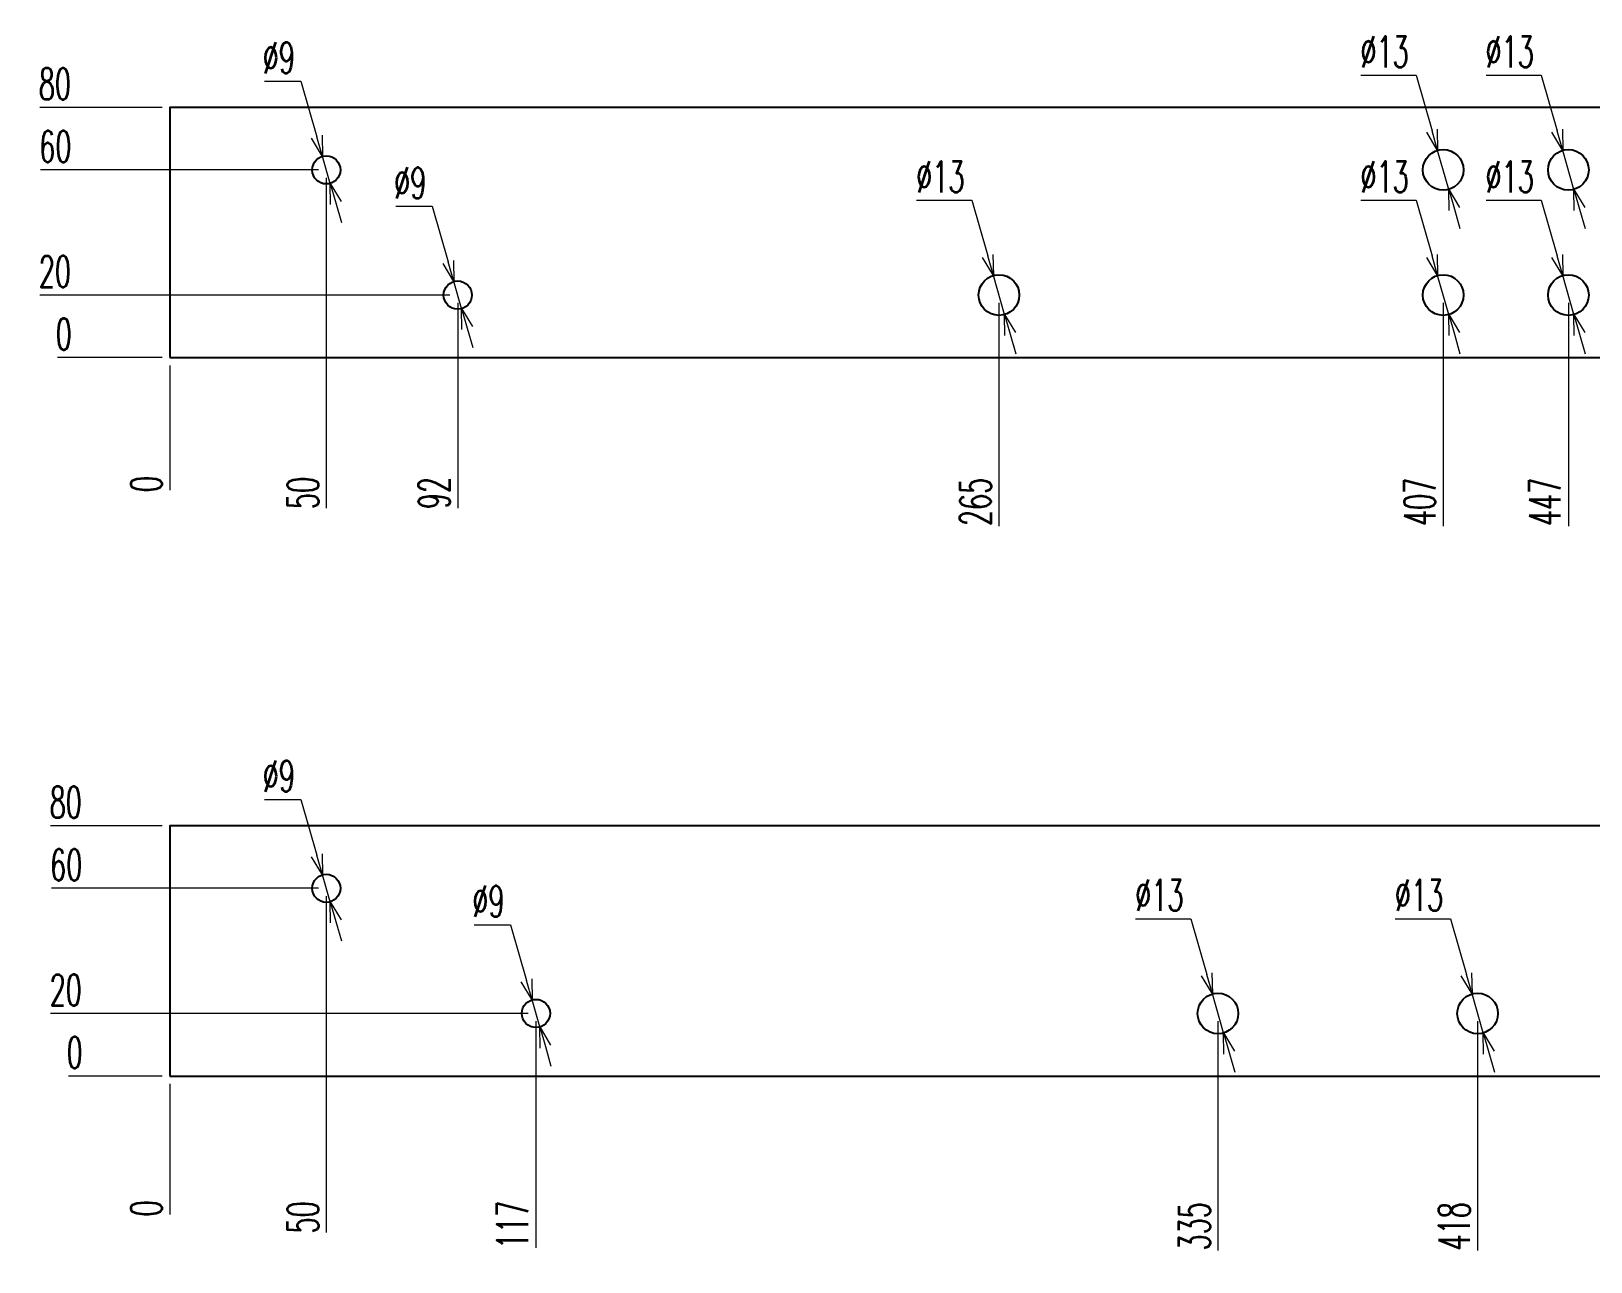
# Model space of a CAD drawing. Header units: millimetres. Extents: x 173893 to 258446, y -176540 to -123824.
# Drawn here: x 210907.5 to 211406.1, y -127487.5 to -127094.1 of the extents above; entities that cross this region are included whole.
import ezdxf

# ---------------------------------------------------------------- set-up
doc = ezdxf.new("R2010")
doc.units = ezdxf.units.MM
doc.header["$LTSCALE"] = 3
doc.layers.add('@.DM. NÉT CHÍNH', color=7, linetype='Continuous')
doc.layers.add('@.VISIBLE', color=7, linetype='Continuous')
doc.styles.add('Ann_w01', font='romans.shx', dxfattribs={"width": 0.6, "bigfont": 'chineset.shx'})
doc.dimstyles.new('Dim 01_SC05', dxfattribs={"dimscale": 5, "dimtxt": 2, "dimasz": 1.3, "dimexe": 0.5, "dimexo": 0.5, "dimgap": 0.5, "dimtad": 1, "dimtoh": 1, "dimdec": 1, "dimzin": 12, "dimdsep": 46, "dimtxsty": 'Ann_w01', "dimblk": 'OPEN30', "dimcen": 1.5, "dimclrd": 6, "dimclre": 6, "dimclrt": 3, "dimadec": 1, "dimazin": 3, "dimtm": 1e-09, "dimtfac": 1, "dimtdec": 1, "dimtmove": 0, "dimatfit": 3, "dimldrblk": 'OPEN30', "dimfxl": 1, "dimtolj": 1, "dimlwd": 20, "dimlwe": 20, "dimarcsym": 0})

# ---------------------------------------------------------------- blocks, each defined once
blk = doc.blocks.new('*D3750')
at = {"layer": '@.DM. NÉT CHÍNH', "color": 6, "linetype": 'Continuous', "lineweight": 20, "transparency": 16777216}
blk.add_line((210951.88, -127200.98), (210951.88, -127240.9), dxfattribs=at)
at = {"layer": 'Defpoints', "color": 0, "linetype": 'Continuous', "transparency": 16777216}
for p in [(210951.88, -127198.48), (210951.88, -127198.48), (210951.88, -127234.4)]:
    blk.add_point(p, dxfattribs=at)
at = {"layer": '@.DM. NÉT CHÍNH', "color": 3, "linetype": 'Continuous', "transparency": 16777216, "insert": (210944.38, -127238.9), "char_height": 10, "attachment_point": 5, "rotation": 90, "style": 'Ann_w01'}
blk.add_mtext('\\A1;0', dxfattribs=at)
blk = doc.blocks.new('_Open30')
at = {"color": 0, "linetype": 'ByBlock', "lineweight": -2}
for p, q in [((-1, 0.268), (0, 0)), ((0, 0), (-1, -0.268)), ((0, 0), (-1, 0))]:
    blk.add_line(p, q, dxfattribs=at)
blk = doc.blocks.new('*D3751')
at = {"layer": '@.DM. NÉT CHÍNH', "color": 6, "linetype": 'Continuous', "lineweight": 20, "transparency": 16777216}
blk.add_line((211001.88, -127140.98), (211001.88, -127246.61), dxfattribs=at)
at = {"layer": 'Defpoints', "color": 0, "linetype": 'Continuous', "transparency": 16777216}
for p in [(211001.88, -127138.48), (210951.88, -127198.48), (211001.88, -127234.4)]:
    blk.add_point(p, dxfattribs=at)
at = {"layer": '@.DM. NÉT CHÍNH', "color": 3, "linetype": 'Continuous', "transparency": 16777216, "insert": (210994.38, -127241.76), "char_height": 10, "attachment_point": 5, "rotation": 90, "style": 'Ann_w01'}
blk.add_mtext('\\A1;50', dxfattribs=at)
blk = doc.blocks.new('*D3752')
at = {"layer": '@.DM. NÉT CHÍNH', "color": 6, "linetype": 'Continuous', "lineweight": 20, "transparency": 16777216}
blk.add_line((211043.88, -127180.98), (211043.88, -127246.61), dxfattribs=at)
at = {"layer": 'Defpoints', "color": 0, "linetype": 'Continuous', "transparency": 16777216}
for p in [(211043.88, -127178.48), (210951.88, -127198.48), (211043.88, -127234.4)]:
    blk.add_point(p, dxfattribs=at)
at = {"layer": '@.DM. NÉT CHÍNH', "color": 3, "linetype": 'Continuous', "transparency": 16777216, "insert": (211036.38, -127241.76), "char_height": 10, "attachment_point": 5, "rotation": 90, "style": 'Ann_w01'}
blk.add_mtext('\\A1;92', dxfattribs=at)
blk = doc.blocks.new('*D3753')
at = {"layer": '@.DM. NÉT CHÍNH', "color": 6, "linetype": 'Continuous', "lineweight": 20, "transparency": 16777216}
blk.add_line((211216.88, -127180.98), (211216.88, -127252.33), dxfattribs=at)
at = {"layer": 'Defpoints', "color": 0, "linetype": 'Continuous', "transparency": 16777216}
for p in [(211216.88, -127178.48), (210951.88, -127198.48), (211216.88, -127234.4)]:
    blk.add_point(p, dxfattribs=at)
at = {"layer": '@.DM. NÉT CHÍNH', "color": 3, "linetype": 'Continuous', "transparency": 16777216, "insert": (211209.38, -127244.61), "char_height": 10, "attachment_point": 5, "rotation": 90, "style": 'Ann_w01'}
blk.add_mtext('\\A1;265', dxfattribs=at)
blk = doc.blocks.new('*D3754')
at = {"layer": '@.DM. NÉT CHÍNH', "color": 6, "linetype": 'Continuous', "lineweight": 20, "transparency": 16777216}
blk.add_line((211358.88, -127180.98), (211358.88, -127252.33), dxfattribs=at)
at = {"layer": 'Defpoints', "color": 0, "linetype": 'Continuous', "transparency": 16777216}
for p in [(211358.88, -127178.48), (210951.88, -127198.48), (211358.88, -127234.4)]:
    blk.add_point(p, dxfattribs=at)
at = {"layer": '@.DM. NÉT CHÍNH', "color": 3, "linetype": 'Continuous', "transparency": 16777216, "insert": (211351.38, -127244.61), "char_height": 10, "attachment_point": 5, "rotation": 90, "style": 'Ann_w01'}
blk.add_mtext('\\A1;407', dxfattribs=at)
blk = doc.blocks.new('*D3755')
at = {"layer": '@.DM. NÉT CHÍNH', "color": 6, "linetype": 'Continuous', "lineweight": 20, "transparency": 16777216}
blk.add_line((211398.88, -127180.98), (211398.88, -127252.33), dxfattribs=at)
at = {"layer": 'Defpoints', "color": 0, "linetype": 'Continuous', "transparency": 16777216}
for p in [(211398.88, -127178.48), (210951.88, -127198.48), (211398.88, -127234.4)]:
    blk.add_point(p, dxfattribs=at)
at = {"layer": '@.DM. NÉT CHÍNH', "color": 3, "linetype": 'Continuous', "transparency": 16777216, "insert": (211391.38, -127244.61), "char_height": 10, "attachment_point": 5, "rotation": 90, "style": 'Ann_w01'}
blk.add_mtext('\\A1;447', dxfattribs=at)
blk = doc.blocks.new('*D3756')
at = {"layer": '@.DM. NÉT CHÍNH', "color": 6, "linetype": 'Continuous', "lineweight": 20, "transparency": 16777216}
blk.add_line((211439.88, -127180.98), (211439.88, -127252.33), dxfattribs=at)
at = {"layer": 'Defpoints', "color": 0, "linetype": 'Continuous', "transparency": 16777216}
for p in [(211439.88, -127178.48), (210951.88, -127198.48), (211439.88, -127234.4)]:
    blk.add_point(p, dxfattribs=at)
at = {"layer": '@.DM. NÉT CHÍNH', "color": 3, "linetype": 'Continuous', "transparency": 16777216, "insert": (211432.38, -127244.61), "char_height": 10, "attachment_point": 5, "rotation": 90, "style": 'Ann_w01'}
blk.add_mtext('\\A1;488', dxfattribs=at)
blk = doc.blocks.new('*D3757')
at = {"layer": '@.DM. NÉT CHÍNH', "color": 6, "linetype": 'Continuous', "lineweight": 20, "transparency": 16777216}
blk.add_line((211592.88, -127180.98), (211592.88, -127250.33), dxfattribs=at)
at = {"layer": 'Defpoints', "color": 0, "linetype": 'Continuous', "transparency": 16777216}
for p in [(211592.88, -127178.48), (210951.88, -127198.48), (211592.88, -127234.4)]:
    blk.add_point(p, dxfattribs=at)
at = {"layer": '@.DM. NÉT CHÍNH', "color": 3, "linetype": 'Continuous', "transparency": 16777216, "insert": (211585.38, -127243.61), "char_height": 10, "attachment_point": 5, "rotation": 90, "style": 'Ann_w01'}
blk.add_mtext('\\A1;641', dxfattribs=at)
blk = doc.blocks.new('*D3758')
at = {"layer": '@.DM. NÉT CHÍNH', "color": 6, "linetype": 'Continuous', "lineweight": 20, "transparency": 16777216}
blk.add_line((211641.88, -127140.98), (211641.88, -127252.04), dxfattribs=at)
at = {"layer": 'Defpoints', "color": 0, "linetype": 'Continuous', "transparency": 16777216}
for p in [(211641.88, -127138.48), (210951.88, -127198.48), (211641.88, -127234.4)]:
    blk.add_point(p, dxfattribs=at)
at = {"layer": '@.DM. NÉT CHÍNH', "color": 3, "linetype": 'Continuous', "transparency": 16777216, "insert": (211634.38, -127244.47), "char_height": 10, "attachment_point": 5, "rotation": 90, "style": 'Ann_w01'}
blk.add_mtext('\\A1;690', dxfattribs=at)
blk = doc.blocks.new('*D3759')
at = {"layer": '@.DM. NÉT CHÍNH', "color": 6, "linetype": 'Continuous', "lineweight": 20, "transparency": 16777216}
blk.add_line((211691.88, -127200.98), (211691.88, -127252.33), dxfattribs=at)
at = {"layer": 'Defpoints', "color": 0, "linetype": 'Continuous', "transparency": 16777216}
for p in [(210951.88, -127198.48), (211691.88, -127198.48), (211691.88, -127234.4)]:
    blk.add_point(p, dxfattribs=at)
at = {"layer": '@.DM. NÉT CHÍNH', "color": 3, "linetype": 'Continuous', "transparency": 16777216, "insert": (211684.38, -127244.61), "char_height": 10, "attachment_point": 5, "rotation": 90, "style": 'Ann_w01'}
blk.add_mtext('\\A1;740', dxfattribs=at)
blk = doc.blocks.new('*D3760')
at = {"layer": '@.DM. NÉT CHÍNH', "color": 6, "linetype": 'Continuous', "lineweight": 20, "transparency": 16777216}
blk.add_line((210949.38, -127198.48), (210915.97, -127198.48), dxfattribs=at)
at = {"layer": 'Defpoints', "color": 0, "linetype": 'Continuous', "transparency": 16777216}
for p in [(210922.47, -127198.48), (210951.88, -127198.48), (210951.88, -127198.48)]:
    blk.add_point(p, dxfattribs=at)
at = {"layer": '@.DM. NÉT CHÍNH', "color": 3, "linetype": 'Continuous', "transparency": 16777216, "insert": (210917.97, -127190.98), "char_height": 10, "attachment_point": 5, "style": 'Ann_w01'}
blk.add_mtext('\\A1;0', dxfattribs=at)
blk = doc.blocks.new('*D3761')
at = {"layer": '@.DM. NÉT CHÍNH', "color": 6, "linetype": 'Continuous', "lineweight": 20, "transparency": 16777216}
blk.add_line((211041.38, -127178.48), (210910.26, -127178.48), dxfattribs=at)
at = {"layer": 'Defpoints', "color": 0, "linetype": 'Continuous', "transparency": 16777216}
for p in [(210922.47, -127178.48), (211043.88, -127178.48), (210951.88, -127198.48)]:
    blk.add_point(p, dxfattribs=at)
at = {"layer": '@.DM. NÉT CHÍNH', "color": 3, "linetype": 'Continuous', "transparency": 16777216, "insert": (210915.12, -127170.98), "char_height": 10, "attachment_point": 5, "style": 'Ann_w01'}
blk.add_mtext('\\A1;20', dxfattribs=at)
blk = doc.blocks.new('*D3762')
at = {"layer": '@.DM. NÉT CHÍNH', "color": 6, "linetype": 'Continuous', "lineweight": 20, "transparency": 16777216}
blk.add_line((210999.38, -127138.48), (210910.54, -127138.48), dxfattribs=at)
at = {"layer": 'Defpoints', "color": 0, "linetype": 'Continuous', "transparency": 16777216}
for p in [(210922.47, -127138.48), (211001.88, -127138.48), (210951.88, -127198.48)]:
    blk.add_point(p, dxfattribs=at)
at = {"layer": '@.DM. NÉT CHÍNH', "color": 3, "linetype": 'Continuous', "transparency": 16777216, "insert": (210915.26, -127130.98), "char_height": 10, "attachment_point": 5, "style": 'Ann_w01'}
blk.add_mtext('\\A1;60', dxfattribs=at)
blk = doc.blocks.new('*D3763')
at = {"layer": '@.DM. NÉT CHÍNH', "color": 6, "linetype": 'Continuous', "lineweight": 20, "transparency": 16777216}
blk.add_line((210949.38, -127118.48), (210910.26, -127118.48), dxfattribs=at)
at = {"layer": 'Defpoints', "color": 0, "linetype": 'Continuous', "transparency": 16777216}
for p in [(210922.47, -127118.48), (210951.88, -127118.48), (210951.88, -127198.48)]:
    blk.add_point(p, dxfattribs=at)
at = {"layer": '@.DM. NÉT CHÍNH', "color": 3, "linetype": 'Continuous', "transparency": 16777216, "insert": (210915.12, -127110.98), "char_height": 10, "attachment_point": 5, "style": 'Ann_w01'}
blk.add_mtext('\\A1;80', dxfattribs=at)
blk = doc.blocks.new('*D3764')
at = {"layer": '@.DM. NÉT CHÍNH', "color": 6, "linetype": 'Continuous', "lineweight": 20, "transparency": 16777216}
blk.add_line((210951.88, -127430.63), (210951.88, -127472.45), dxfattribs=at)
at = {"layer": 'Defpoints', "color": 0, "linetype": 'Continuous', "transparency": 16777216}
for p in [(210951.88, -127428.13), (210951.88, -127428.13), (210951.88, -127465.95)]:
    blk.add_point(p, dxfattribs=at)
at = {"layer": '@.DM. NÉT CHÍNH', "color": 3, "linetype": 'Continuous', "transparency": 16777216, "insert": (210944.38, -127470.45), "char_height": 10, "attachment_point": 5, "rotation": 90, "style": 'Ann_w01'}
blk.add_mtext('\\A1;0', dxfattribs=at)
blk = doc.blocks.new('*D3765')
at = {"layer": '@.DM. NÉT CHÍNH', "color": 6, "linetype": 'Continuous', "lineweight": 20, "transparency": 16777216}
blk.add_line((211001.88, -127370.63), (211001.88, -127478.17), dxfattribs=at)
at = {"layer": 'Defpoints', "color": 0, "linetype": 'Continuous', "transparency": 16777216}
for p in [(211001.88, -127368.13), (210951.88, -127428.13), (211001.88, -127465.95)]:
    blk.add_point(p, dxfattribs=at)
at = {"layer": '@.DM. NÉT CHÍNH', "color": 3, "linetype": 'Continuous', "transparency": 16777216, "insert": (210994.38, -127473.31), "char_height": 10, "attachment_point": 5, "rotation": 90, "style": 'Ann_w01'}
blk.add_mtext('\\A1;50', dxfattribs=at)
blk = doc.blocks.new('*D3766')
at = {"layer": '@.DM. NÉT CHÍNH', "color": 6, "linetype": 'Continuous', "lineweight": 20, "transparency": 16777216}
blk.add_line((211068.88, -127410.63), (211068.88, -127483.02), dxfattribs=at)
at = {"layer": 'Defpoints', "color": 0, "linetype": 'Continuous', "transparency": 16777216}
for p in [(211068.88, -127408.13), (210951.88, -127428.13), (211068.88, -127465.95)]:
    blk.add_point(p, dxfattribs=at)
at = {"layer": '@.DM. NÉT CHÍNH', "color": 3, "linetype": 'Continuous', "transparency": 16777216, "insert": (211061.38, -127475.74), "char_height": 10, "attachment_point": 5, "rotation": 90, "style": 'Ann_w01'}
blk.add_mtext('\\A1;117', dxfattribs=at)
blk = doc.blocks.new('*D3767')
at = {"layer": '@.DM. NÉT CHÍNH', "color": 6, "linetype": 'Continuous', "lineweight": 20, "transparency": 16777216}
blk.add_line((211286.88, -127410.63), (211286.88, -127483.88), dxfattribs=at)
at = {"layer": 'Defpoints', "color": 0, "linetype": 'Continuous', "transparency": 16777216}
for p in [(211286.88, -127408.13), (210951.88, -127428.13), (211286.88, -127465.95)]:
    blk.add_point(p, dxfattribs=at)
at = {"layer": '@.DM. NÉT CHÍNH', "color": 3, "linetype": 'Continuous', "transparency": 16777216, "insert": (211279.38, -127476.17), "char_height": 10, "attachment_point": 5, "rotation": 90, "style": 'Ann_w01'}
blk.add_mtext('\\A1;335', dxfattribs=at)
blk = doc.blocks.new('*D3768')
at = {"layer": '@.DM. NÉT CHÍNH', "color": 6, "linetype": 'Continuous', "lineweight": 20, "transparency": 16777216}
blk.add_line((211369.88, -127410.63), (211369.88, -127483.88), dxfattribs=at)
at = {"layer": 'Defpoints', "color": 0, "linetype": 'Continuous', "transparency": 16777216}
for p in [(211369.88, -127408.13), (210951.88, -127428.13), (211369.88, -127465.95)]:
    blk.add_point(p, dxfattribs=at)
at = {"layer": '@.DM. NÉT CHÍNH', "color": 3, "linetype": 'Continuous', "transparency": 16777216, "insert": (211362.38, -127476.17), "char_height": 10, "attachment_point": 5, "rotation": 90, "style": 'Ann_w01'}
blk.add_mtext('\\A1;418', dxfattribs=at)
blk = doc.blocks.new('*D3769')
at = {"layer": '@.DM. NÉT CHÍNH', "color": 6, "linetype": 'Continuous', "lineweight": 20, "transparency": 16777216}
blk.add_line((211473.88, -127410.63), (211473.88, -127483.88), dxfattribs=at)
at = {"layer": 'Defpoints', "color": 0, "linetype": 'Continuous', "transparency": 16777216}
for p in [(211473.88, -127408.13), (210951.88, -127428.13), (211473.88, -127465.95)]:
    blk.add_point(p, dxfattribs=at)
at = {"layer": '@.DM. NÉT CHÍNH', "color": 3, "linetype": 'Continuous', "transparency": 16777216, "insert": (211466.38, -127476.17), "char_height": 10, "attachment_point": 5, "rotation": 90, "style": 'Ann_w01'}
blk.add_mtext('\\A1;522', dxfattribs=at)
blk = doc.blocks.new('*D3770')
at = {"layer": '@.DM. NÉT CHÍNH', "color": 6, "linetype": 'Continuous', "lineweight": 20, "transparency": 16777216}
blk.add_line((211513.88, -127410.63), (211513.88, -127483.88), dxfattribs=at)
at = {"layer": 'Defpoints', "color": 0, "linetype": 'Continuous', "transparency": 16777216}
for p in [(211513.88, -127408.13), (210951.88, -127428.13), (211513.88, -127465.95)]:
    blk.add_point(p, dxfattribs=at)
at = {"layer": '@.DM. NÉT CHÍNH', "color": 3, "linetype": 'Continuous', "transparency": 16777216, "insert": (211506.38, -127476.17), "char_height": 10, "attachment_point": 5, "rotation": 90, "style": 'Ann_w01'}
blk.add_mtext('\\A1;562', dxfattribs=at)
blk = doc.blocks.new('*D3771')
at = {"layer": '@.DM. NÉT CHÍNH', "color": 6, "linetype": 'Continuous', "lineweight": 20, "transparency": 16777216}
blk.add_line((211617.88, -127410.63), (211617.88, -127483.6), dxfattribs=at)
at = {"layer": 'Defpoints', "color": 0, "linetype": 'Continuous', "transparency": 16777216}
for p in [(211617.88, -127408.13), (210951.88, -127428.13), (211617.88, -127465.95)]:
    blk.add_point(p, dxfattribs=at)
at = {"layer": '@.DM. NÉT CHÍNH', "color": 3, "linetype": 'Continuous', "transparency": 16777216, "insert": (211610.38, -127476.02), "char_height": 10, "attachment_point": 5, "rotation": 90, "style": 'Ann_w01'}
blk.add_mtext('\\A1;666', dxfattribs=at)
blk = doc.blocks.new('*D3772')
at = {"layer": '@.DM. NÉT CHÍNH', "color": 6, "linetype": 'Continuous', "lineweight": 20, "transparency": 16777216}
blk.add_line((211641.88, -127370.63), (211641.88, -127483.6), dxfattribs=at)
at = {"layer": 'Defpoints', "color": 0, "linetype": 'Continuous', "transparency": 16777216}
for p in [(211641.88, -127368.13), (210951.88, -127428.13), (211641.88, -127465.95)]:
    blk.add_point(p, dxfattribs=at)
at = {"layer": '@.DM. NÉT CHÍNH', "color": 3, "linetype": 'Continuous', "transparency": 16777216, "insert": (211634.38, -127476.02), "char_height": 10, "attachment_point": 5, "rotation": 90, "style": 'Ann_w01'}
blk.add_mtext('\\A1;690', dxfattribs=at)
blk = doc.blocks.new('*D3773')
at = {"layer": '@.DM. NÉT CHÍNH', "color": 6, "linetype": 'Continuous', "lineweight": 20, "transparency": 16777216}
blk.add_line((211691.88, -127430.63), (211691.88, -127483.88), dxfattribs=at)
at = {"layer": 'Defpoints', "color": 0, "linetype": 'Continuous', "transparency": 16777216}
for p in [(210951.88, -127428.13), (211691.88, -127428.13), (211691.88, -127465.95)]:
    blk.add_point(p, dxfattribs=at)
at = {"layer": '@.DM. NÉT CHÍNH', "color": 3, "linetype": 'Continuous', "transparency": 16777216, "insert": (211684.38, -127476.17), "char_height": 10, "attachment_point": 5, "rotation": 90, "style": 'Ann_w01'}
blk.add_mtext('\\A1;740', dxfattribs=at)
blk = doc.blocks.new('*D3774')
at = {"layer": '@.DM. NÉT CHÍNH', "color": 6, "linetype": 'Continuous', "lineweight": 20, "transparency": 16777216}
blk.add_line((210949.38, -127428.13), (210919.44, -127428.13), dxfattribs=at)
at = {"layer": 'Defpoints', "color": 0, "linetype": 'Continuous', "transparency": 16777216}
for p in [(210925.94, -127428.13), (210951.88, -127428.13), (210951.88, -127428.13)]:
    blk.add_point(p, dxfattribs=at)
at = {"layer": '@.DM. NÉT CHÍNH', "color": 3, "linetype": 'Continuous', "transparency": 16777216, "insert": (210921.44, -127420.63), "char_height": 10, "attachment_point": 5, "style": 'Ann_w01'}
blk.add_mtext('\\A1;0', dxfattribs=at)
blk = doc.blocks.new('*D3775')
at = {"layer": '@.DM. NÉT CHÍNH', "color": 6, "linetype": 'Continuous', "lineweight": 20, "transparency": 16777216}
blk.add_line((211066.38, -127408.13), (210913.73, -127408.13), dxfattribs=at)
at = {"layer": 'Defpoints', "color": 0, "linetype": 'Continuous', "transparency": 16777216}
for p in [(210925.94, -127408.13), (211068.88, -127408.13), (210951.88, -127428.13)]:
    blk.add_point(p, dxfattribs=at)
at = {"layer": '@.DM. NÉT CHÍNH', "color": 3, "linetype": 'Continuous', "transparency": 16777216, "insert": (210918.59, -127400.63), "char_height": 10, "attachment_point": 5, "style": 'Ann_w01'}
blk.add_mtext('\\A1;20', dxfattribs=at)
blk = doc.blocks.new('*D3776')
at = {"layer": '@.DM. NÉT CHÍNH', "color": 6, "linetype": 'Continuous', "lineweight": 20, "transparency": 16777216}
blk.add_line((210999.38, -127368.13), (210914.01, -127368.13), dxfattribs=at)
at = {"layer": 'Defpoints', "color": 0, "linetype": 'Continuous', "transparency": 16777216}
for p in [(210925.94, -127368.13), (211001.88, -127368.13), (210951.88, -127428.13)]:
    blk.add_point(p, dxfattribs=at)
at = {"layer": '@.DM. NÉT CHÍNH', "color": 3, "linetype": 'Continuous', "transparency": 16777216, "insert": (210918.73, -127360.63), "char_height": 10, "attachment_point": 5, "style": 'Ann_w01'}
blk.add_mtext('\\A1;60', dxfattribs=at)
blk = doc.blocks.new('*D3777')
at = {"layer": '@.DM. NÉT CHÍNH', "color": 6, "linetype": 'Continuous', "lineweight": 20, "transparency": 16777216}
blk.add_line((210949.38, -127348.13), (210913.73, -127348.13), dxfattribs=at)
at = {"layer": 'Defpoints', "color": 0, "linetype": 'Continuous', "transparency": 16777216}
for p in [(210925.94, -127348.13), (210951.88, -127348.13), (210951.88, -127428.13)]:
    blk.add_point(p, dxfattribs=at)
at = {"layer": '@.DM. NÉT CHÍNH', "color": 3, "linetype": 'Continuous', "transparency": 16777216, "insert": (210918.59, -127340.63), "char_height": 10, "attachment_point": 5, "style": 'Ann_w01'}
blk.add_mtext('\\A1;80', dxfattribs=at)
blk = doc.blocks.new('*D3807')
at = {"layer": '@.DM. NÉT CHÍNH', "color": 6, "linetype": 'Continuous', "lineweight": 20, "transparency": 16777216}
for p, q in [((210982.11, -127339.76), (210993.76, -127339.76)), ((210993.76, -127339.76), (210998.85, -127357.55)), ((211003.12, -127372.45), (211000.64, -127363.8)), ((211004.9, -127378.7), (211006.69, -127384.95))]:
    blk.add_line(p, q, dxfattribs=at)
at = {"layer": 'Defpoints', "color": 0, "linetype": 'Continuous', "transparency": 16777216}
for p in [(211000.64, -127363.8), (211003.12, -127372.45)]:
    blk.add_point(p, dxfattribs=at)
at = {"layer": '@.DM. NÉT CHÍNH', "color": 6, "linetype": 'Continuous', "lineweight": 20, "transparency": 16777216, "xscale": 6.5, "yscale": 6.5, "zscale": 6.5}
for p, rotation in [((211000.64, -127363.8), 285.976141133224), ((211003.12, -127372.45), 105.9761411332239)]:
    blk.add_blockref('_Open30', p, dxfattribs=dict(at, rotation=rotation))
at = {"layer": '@.DM. NÉT CHÍNH', "color": 3, "linetype": 'Continuous', "transparency": 16777216, "insert": (210986.69, -127332.26), "char_height": 10, "attachment_point": 5, "style": 'Ann_w01'}
blk.add_mtext('\\A1;∅9', dxfattribs=at)
blk = doc.blocks.new('*D3809')
at = {"layer": '@.DM. NÉT CHÍNH', "color": 6, "linetype": 'Continuous', "lineweight": 20, "transparency": 16777216}
for p, q in [((210982.11, -127110.12), (210993.76, -127110.12)), ((210993.76, -127110.12), (210998.85, -127127.9)), ((211003.12, -127142.8), (211000.64, -127134.15)), ((211004.9, -127149.05), (211006.69, -127155.3))]:
    blk.add_line(p, q, dxfattribs=at)
at = {"layer": 'Defpoints', "color": 0, "linetype": 'Continuous', "transparency": 16777216}
for p in [(211000.64, -127134.15), (211003.12, -127142.8)]:
    blk.add_point(p, dxfattribs=at)
at = {"layer": '@.DM. NÉT CHÍNH', "color": 6, "linetype": 'Continuous', "lineweight": 20, "transparency": 16777216, "xscale": 6.5, "yscale": 6.5, "zscale": 6.5}
for p, rotation in [((211000.64, -127134.15), 285.976141133275), ((211003.12, -127142.8), 105.9761411332749)]:
    blk.add_blockref('_Open30', p, dxfattribs=dict(at, rotation=rotation))
at = {"layer": '@.DM. NÉT CHÍNH', "color": 3, "linetype": 'Continuous', "transparency": 16777216, "insert": (210986.69, -127102.62), "char_height": 10, "attachment_point": 5, "style": 'Ann_w01'}
blk.add_mtext('\\A1;∅9', dxfattribs=at)
blk = doc.blocks.new('*D3818')
at = {"layer": '@.DM. NÉT CHÍNH', "color": 6, "linetype": 'Continuous', "lineweight": 20, "transparency": 16777216}
for p, q in [((211049.11, -127379.76), (211060.76, -127379.76)), ((211060.76, -127379.76), (211065.85, -127397.55)), ((211070.12, -127412.45), (211067.64, -127403.8)), ((211071.9, -127418.7), (211073.69, -127424.95))]:
    blk.add_line(p, q, dxfattribs=at)
at = {"layer": 'Defpoints', "color": 0, "linetype": 'Continuous', "transparency": 16777216}
for p in [(211067.64, -127403.8), (211070.12, -127412.45)]:
    blk.add_point(p, dxfattribs=at)
at = {"layer": '@.DM. NÉT CHÍNH', "color": 6, "linetype": 'Continuous', "lineweight": 20, "transparency": 16777216, "xscale": 6.5, "yscale": 6.5, "zscale": 6.5}
for p, rotation in [((211067.64, -127403.8), 285.9761411329697), ((211070.12, -127412.45), 105.9761411329697)]:
    blk.add_blockref('_Open30', p, dxfattribs=dict(at, rotation=rotation))
at = {"layer": '@.DM. NÉT CHÍNH', "color": 3, "linetype": 'Continuous', "transparency": 16777216, "insert": (211053.69, -127372.26), "char_height": 10, "attachment_point": 5, "style": 'Ann_w01'}
blk.add_mtext('\\A1;∅9', dxfattribs=at)
blk = doc.blocks.new('*D3820')
at = {"layer": '@.DM. NÉT CHÍNH', "color": 6, "linetype": 'Continuous', "lineweight": 20, "transparency": 16777216}
for p, q in [((211260.56, -127377.84), (211278.21, -127377.84)), ((211278.21, -127377.84), (211283.3, -127395.63)), ((211288.67, -127414.37), (211285.09, -127401.88)), ((211290.46, -127420.62), (211292.24, -127426.87))]:
    blk.add_line(p, q, dxfattribs=at)
at = {"layer": 'Defpoints', "color": 0, "linetype": 'Continuous', "transparency": 16777216}
for p in [(211285.09, -127401.88), (211288.67, -127414.37)]:
    blk.add_point(p, dxfattribs=at)
at = {"layer": '@.DM. NÉT CHÍNH', "color": 6, "linetype": 'Continuous', "lineweight": 20, "transparency": 16777216, "xscale": 6.5, "yscale": 6.5, "zscale": 6.5}
for p, rotation in [((211285.09, -127401.88), 285.9761411331788), ((211288.67, -127414.37), 105.9761411331788)]:
    blk.add_blockref('_Open30', p, dxfattribs=dict(at, rotation=rotation))
at = {"layer": '@.DM. NÉT CHÍNH', "color": 3, "linetype": 'Continuous', "transparency": 16777216, "insert": (211268.14, -127370.34), "char_height": 10, "attachment_point": 5, "style": 'Ann_w01'}
blk.add_mtext('\\A1;∅13', dxfattribs=at)
blk = doc.blocks.new('*D3821')
at = {"layer": '@.DM. NÉT CHÍNH', "color": 6, "linetype": 'Continuous', "lineweight": 20, "transparency": 16777216}
for p, q in [((211343.56, -127377.84), (211361.21, -127377.84)), ((211361.21, -127377.84), (211366.3, -127395.63)), ((211371.67, -127414.37), (211368.09, -127401.88)), ((211373.46, -127420.62), (211375.24, -127426.87))]:
    blk.add_line(p, q, dxfattribs=at)
at = {"layer": 'Defpoints', "color": 0, "linetype": 'Continuous', "transparency": 16777216}
for p in [(211368.09, -127401.88), (211371.67, -127414.37)]:
    blk.add_point(p, dxfattribs=at)
at = {"layer": '@.DM. NÉT CHÍNH', "color": 6, "linetype": 'Continuous', "lineweight": 20, "transparency": 16777216, "xscale": 6.5, "yscale": 6.5, "zscale": 6.5}
for p, rotation in [((211368.09, -127401.88), 285.9761411332318), ((211371.67, -127414.37), 105.9761411332318)]:
    blk.add_blockref('_Open30', p, dxfattribs=dict(at, rotation=rotation))
at = {"layer": '@.DM. NÉT CHÍNH', "color": 3, "linetype": 'Continuous', "transparency": 16777216, "insert": (211351.14, -127370.34), "char_height": 10, "attachment_point": 5, "style": 'Ann_w01'}
blk.add_mtext('\\A1;∅13', dxfattribs=at)
blk = doc.blocks.new('*D3826')
at = {"layer": '@.DM. NÉT CHÍNH', "color": 6, "linetype": 'Continuous', "lineweight": 20, "transparency": 16777216}
for p, q in [((211024.11, -127150.12), (211035.76, -127150.12)), ((211035.76, -127150.12), (211040.85, -127167.9)), ((211045.12, -127182.8), (211042.64, -127174.15)), ((211046.9, -127189.05), (211048.69, -127195.3))]:
    blk.add_line(p, q, dxfattribs=at)
at = {"layer": 'Defpoints', "color": 0, "linetype": 'Continuous', "transparency": 16777216}
for p in [(211042.64, -127174.15), (211045.12, -127182.8)]:
    blk.add_point(p, dxfattribs=at)
at = {"layer": '@.DM. NÉT CHÍNH', "color": 6, "linetype": 'Continuous', "lineweight": 20, "transparency": 16777216, "xscale": 6.5, "yscale": 6.5, "zscale": 6.5}
for p, rotation in [((211042.64, -127174.15), 285.9761411333259), ((211045.12, -127182.8), 105.9761411333259)]:
    blk.add_blockref('_Open30', p, dxfattribs=dict(at, rotation=rotation))
at = {"layer": '@.DM. NÉT CHÍNH', "color": 3, "linetype": 'Continuous', "transparency": 16777216, "insert": (211028.69, -127142.62), "char_height": 10, "attachment_point": 5, "style": 'Ann_w01'}
blk.add_mtext('\\A1;∅9', dxfattribs=at)
blk = doc.blocks.new('*D3828')
at = {"layer": '@.DM. NÉT CHÍNH', "color": 6, "linetype": 'Continuous', "lineweight": 20, "transparency": 16777216}
for p, q in [((211190.56, -127148.19), (211208.21, -127148.19)), ((211208.21, -127148.19), (211213.3, -127165.98)), ((211218.67, -127184.73), (211215.09, -127172.23)), ((211220.46, -127190.98), (211222.24, -127197.22))]:
    blk.add_line(p, q, dxfattribs=at)
at = {"layer": 'Defpoints', "color": 0, "linetype": 'Continuous', "transparency": 16777216}
for p in [(211215.09, -127172.23), (211218.67, -127184.73)]:
    blk.add_point(p, dxfattribs=at)
at = {"layer": '@.DM. NÉT CHÍNH', "color": 6, "linetype": 'Continuous', "lineweight": 20, "transparency": 16777216, "xscale": 6.5, "yscale": 6.5, "zscale": 6.5}
for p, rotation in [((211215.09, -127172.23), 285.9761411331612), ((211218.67, -127184.73), 105.9761411331612)]:
    blk.add_blockref('_Open30', p, dxfattribs=dict(at, rotation=rotation))
at = {"layer": '@.DM. NÉT CHÍNH', "color": 3, "linetype": 'Continuous', "transparency": 16777216, "insert": (211198.14, -127140.69), "char_height": 10, "attachment_point": 5, "style": 'Ann_w01'}
blk.add_mtext('\\A1;∅13', dxfattribs=at)
blk = doc.blocks.new('*D3830')
at = {"layer": '@.DM. NÉT CHÍNH', "color": 6, "linetype": 'Continuous', "lineweight": 20, "transparency": 16777216}
for p, q in [((211372.56, -127108.19), (211390.21, -127108.19)), ((211390.21, -127108.19), (211395.3, -127125.98)), ((211400.67, -127144.73), (211397.09, -127132.23)), ((211402.46, -127150.98), (211404.24, -127157.22))]:
    blk.add_line(p, q, dxfattribs=at)
at = {"layer": 'Defpoints', "color": 0, "linetype": 'Continuous', "transparency": 16777216}
for p in [(211397.09, -127132.23), (211400.67, -127144.73)]:
    blk.add_point(p, dxfattribs=at)
at = {"layer": '@.DM. NÉT CHÍNH', "color": 6, "linetype": 'Continuous', "lineweight": 20, "transparency": 16777216, "xscale": 6.5, "yscale": 6.5, "zscale": 6.5}
for p, rotation in [((211397.09, -127132.23), 285.9761411330205), ((211400.67, -127144.73), 105.9761411330205)]:
    blk.add_blockref('_Open30', p, dxfattribs=dict(at, rotation=rotation))
at = {"layer": '@.DM. NÉT CHÍNH', "color": 3, "linetype": 'Continuous', "transparency": 16777216, "insert": (211380.14, -127100.69), "char_height": 10, "attachment_point": 5, "style": 'Ann_w01'}
blk.add_mtext('\\A1;∅13', dxfattribs=at)
blk = doc.blocks.new('*D3831')
at = {"layer": '@.DM. NÉT CHÍNH', "color": 6, "linetype": 'Continuous', "lineweight": 20, "transparency": 16777216}
for p, q in [((211372.56, -127148.19), (211390.21, -127148.19)), ((211390.21, -127148.19), (211395.3, -127165.98)), ((211400.67, -127184.73), (211397.09, -127172.23)), ((211402.46, -127190.98), (211404.24, -127197.22))]:
    blk.add_line(p, q, dxfattribs=at)
at = {"layer": 'Defpoints', "color": 0, "linetype": 'Continuous', "transparency": 16777216}
for p in [(211397.09, -127172.23), (211400.67, -127184.73)]:
    blk.add_point(p, dxfattribs=at)
at = {"layer": '@.DM. NÉT CHÍNH', "color": 6, "linetype": 'Continuous', "lineweight": 20, "transparency": 16777216, "xscale": 6.5, "yscale": 6.5, "zscale": 6.5}
for p, rotation in [((211397.09, -127172.23), 285.9761411330205), ((211400.67, -127184.73), 105.9761411330205)]:
    blk.add_blockref('_Open30', p, dxfattribs=dict(at, rotation=rotation))
at = {"layer": '@.DM. NÉT CHÍNH', "color": 3, "linetype": 'Continuous', "transparency": 16777216, "insert": (211380.14, -127140.69), "char_height": 10, "attachment_point": 5, "style": 'Ann_w01'}
blk.add_mtext('\\A1;∅13', dxfattribs=at)
blk = doc.blocks.new('*D3832')
at = {"layer": '@.DM. NÉT CHÍNH', "color": 6, "linetype": 'Continuous', "lineweight": 20, "transparency": 16777216}
for p, q in [((211332.56, -127108.19), (211350.21, -127108.19)), ((211350.21, -127108.19), (211355.3, -127125.98)), ((211360.67, -127144.73), (211357.09, -127132.23)), ((211362.46, -127150.98), (211364.24, -127157.22))]:
    blk.add_line(p, q, dxfattribs=at)
at = {"layer": 'Defpoints', "color": 0, "linetype": 'Continuous', "transparency": 16777216}
for p in [(211357.09, -127132.23), (211360.67, -127144.73)]:
    blk.add_point(p, dxfattribs=at)
at = {"layer": '@.DM. NÉT CHÍNH', "color": 6, "linetype": 'Continuous', "lineweight": 20, "transparency": 16777216, "xscale": 6.5, "yscale": 6.5, "zscale": 6.5}
for p, rotation in [((211357.09, -127132.23), 285.9761411330379), ((211360.67, -127144.73), 105.9761411330379)]:
    blk.add_blockref('_Open30', p, dxfattribs=dict(at, rotation=rotation))
at = {"layer": '@.DM. NÉT CHÍNH', "color": 3, "linetype": 'Continuous', "transparency": 16777216, "insert": (211340.14, -127100.69), "char_height": 10, "attachment_point": 5, "style": 'Ann_w01'}
blk.add_mtext('\\A1;∅13', dxfattribs=at)
blk = doc.blocks.new('*D3833')
at = {"layer": '@.DM. NÉT CHÍNH', "color": 6, "linetype": 'Continuous', "lineweight": 20, "transparency": 16777216}
for p, q in [((211332.56, -127148.19), (211350.21, -127148.19)), ((211350.21, -127148.19), (211355.3, -127165.98)), ((211360.67, -127184.73), (211357.09, -127172.23)), ((211362.46, -127190.98), (211364.24, -127197.22))]:
    blk.add_line(p, q, dxfattribs=at)
at = {"layer": 'Defpoints', "color": 0, "linetype": 'Continuous', "transparency": 16777216}
for p in [(211357.09, -127172.23), (211360.67, -127184.73)]:
    blk.add_point(p, dxfattribs=at)
at = {"layer": '@.DM. NÉT CHÍNH', "color": 6, "linetype": 'Continuous', "lineweight": 20, "transparency": 16777216, "xscale": 6.5, "yscale": 6.5, "zscale": 6.5}
for p, rotation in [((211357.09, -127172.23), 285.9761411330205), ((211360.67, -127184.73), 105.9761411330205)]:
    blk.add_blockref('_Open30', p, dxfattribs=dict(at, rotation=rotation))
at = {"layer": '@.DM. NÉT CHÍNH', "color": 3, "linetype": 'Continuous', "transparency": 16777216, "insert": (211340.14, -127140.69), "char_height": 10, "attachment_point": 5, "style": 'Ann_w01'}
blk.add_mtext('\\A1;∅13', dxfattribs=at)

msp = doc.modelspace()

# ---------------------------------------------------------------- linework, layer by layer
at = {"layer": '@.VISIBLE', "color": 2}
msp.add_lwpolyline([(210951.88, -127198.48), (211691.88, -127198.48), (211691.88, -127118.48), (210951.88, -127118.48)], close=True, dxfattribs=at)
at = {"layer": '@.VISIBLE', "color": 4}
msp.add_lwpolyline([(210951.88, -127428.13), (211691.88, -127428.13), (211691.88, -127348.13), (210951.88, -127348.13)], close=True, dxfattribs=at)
at = {"layer": '@.VISIBLE', "color": 2}
for centre, radius in [((211001.88, -127138.48), 4.5), ((211358.88, -127138.48), 6.5), ((211398.88, -127138.48), 6.5), ((211043.88, -127178.48), 4.5), ((211216.88, -127178.48), 6.5), ((211358.88, -127178.48), 6.5), ((211398.88, -127178.48), 6.5)]:
    msp.add_circle(centre, radius, dxfattribs=at)
at = {"layer": '@.VISIBLE', "color": 4}
for centre, radius in [((211001.88, -127368.13), 4.5), ((211068.88, -127408.13), 4.5), ((211286.88, -127408.13), 6.5), ((211369.88, -127408.13), 6.5)]:
    msp.add_circle(centre, radius, dxfattribs=at)

# ---------------------------------------------------------------- dimensions: what is measured, and where the dimension line sits
at = {"layer": '@.DM. NÉT CHÍNH', "linetype": 'Continuous'}
for p1, p2, picture, middle in [((211003.12, -127142.8), (211000.64, -127134.15), '*D3809', (210986.69, -127110.12)), ((211360.67, -127144.73), (211357.09, -127132.23), '*D3832', (211340.14, -127108.19)), ((211400.67, -127144.73), (211397.09, -127132.23), '*D3830', (211380.14, -127108.19)), ((211045.12, -127182.8), (211042.64, -127174.15), '*D3826', (211028.69, -127150.12)), ((211218.67, -127184.73), (211215.09, -127172.23), '*D3828', (211198.14, -127148.19)), ((211360.67, -127184.73), (211357.09, -127172.23), '*D3833', (211340.14, -127148.19)), ((211400.67, -127184.73), (211397.09, -127172.23), '*D3831', (211380.14, -127148.19)), ((211003.12, -127372.45), (211000.64, -127363.8), '*D3807', (210986.69, -127339.76)), ((211070.12, -127412.45), (211067.64, -127403.8), '*D3818', (211053.69, -127379.76)), ((211288.67, -127414.37), (211285.09, -127401.88), '*D3820', (211268.14, -127377.84)), ((211371.67, -127414.37), (211368.09, -127401.88), '*D3821', (211351.14, -127377.84))]:
    dim = msp.add_diameter_dim_2p(p1=p1, p2=p2, dimstyle='Dim 01_SC05', dxfattribs=at)
    dim.commit()
    dim.dimension.update_dxf_attribs({"geometry": picture, "text_midpoint": middle, "dimtype": 163})
for feature_location, offset, dtype, origin, picture, middle in [((210951.88, -127118.48), (-29.4, 0), 0, (210951.88, -127198.48), '*D3763', (210915.12, -127110.98)), ((211001.88, -127138.48), (-79.4, 0), 0, (210951.88, -127198.48), '*D3762', (210915.26, -127130.98)), ((211001.88, -127138.48), (0, -95.92), 1, (210951.88, -127198.48), '*D3751', (210994.38, -127241.76)), ((211641.88, -127138.48), (0, -95.92), 1, (210951.88, -127198.48), '*D3758', (211634.38, -127244.47)), ((211043.88, -127178.48), (-121.4, 0), 0, (210951.88, -127198.48), '*D3761', (210915.12, -127170.98)), ((211043.88, -127178.48), (0, -55.92), 1, (210951.88, -127198.48), '*D3752', (211036.38, -127241.76)), ((211216.88, -127178.48), (0, -55.92), 1, (210951.88, -127198.48), '*D3753', (211209.38, -127244.61)), ((211358.88, -127178.48), (0, -55.92), 1, (210951.88, -127198.48), '*D3754', (211351.38, -127244.61)), ((211398.88, -127178.48), (0, -55.92), 1, (210951.88, -127198.48), '*D3755', (211391.38, -127244.61)), ((211439.88, -127178.48), (0, -55.92), 1, (210951.88, -127198.48), '*D3756', (211432.38, -127244.61)), ((211592.88, -127178.48), (0, -55.92), 1, (210951.88, -127198.48), '*D3757', (211585.38, -127243.61)), ((210951.87713832, -127198.47789838), (-29.40405909, 0), 0, (210951.87713832, -127198.47789838), '*D3760', (210917.97307923, -127190.97789838)), ((210951.87713832, -127198.47789838), (0, -35.92187927), 1, (210951.87713832, -127198.47789838), '*D3750', (210944.37713832, -127238.89977765)), ((211691.88, -127198.48), (0, -35.92), 1, (210951.88, -127198.48), '*D3759', (211684.38, -127244.61)), ((210951.88, -127348.13), (-25.93, 0), 0, (210951.88, -127428.13), '*D3777', (210918.59, -127340.63)), ((211001.88, -127368.13), (-75.93, 0), 0, (210951.88, -127428.13), '*D3776', (210918.73, -127360.63)), ((211001.88, -127368.13), (0, -97.83), 1, (210951.88, -127428.13), '*D3765', (210994.38, -127473.31)), ((211641.88, -127368.13), (0, -97.83), 1, (210951.88, -127428.13), '*D3772', (211634.38, -127476.02)), ((211068.88, -127408.13), (-142.93, 0), 0, (210951.88, -127428.13), '*D3775', (210918.59, -127400.63)), ((211068.88, -127408.13), (0, -57.83), 1, (210951.88, -127428.13), '*D3766', (211061.38, -127475.74)), ((211286.88, -127408.13), (0, -57.83), 1, (210951.88, -127428.13), '*D3767', (211279.38, -127476.17)), ((211369.88, -127408.13), (0, -57.83), 1, (210951.88, -127428.13), '*D3768', (211362.38, -127476.17)), ((211473.88, -127408.13), (0, -57.83), 1, (210951.88, -127428.13), '*D3769', (211466.38, -127476.17)), ((211513.88, -127408.13), (0, -57.83), 1, (210951.88, -127428.13), '*D3770', (211506.38, -127476.17)), ((211617.88, -127408.13), (0, -57.83), 1, (210951.88, -127428.13), '*D3771', (211610.38, -127476.02)), ((210951.87713832, -127428.125595), (-25.93487185, 0), 0, (210951.87713832, -127428.125595), '*D3774', (210921.44226646, -127420.625595)), ((210951.87713832, -127428.125595), (0, -37.82764123), 1, (210951.87713832, -127428.125595), '*D3764', (210944.37713832, -127470.45323623)), ((211691.88, -127428.13), (0, -37.83), 1, (210951.88, -127428.13), '*D3773', (211684.38, -127476.17))]:
    dim = msp.add_ordinate_dim(feature_location=feature_location, offset=offset, dtype=dtype, origin=origin, dimstyle='Dim 01_SC05', dxfattribs=at)
    dim.commit()
    dim.dimension.update_dxf_attribs({"geometry": picture, "text_midpoint": middle})

doc.saveas('drawing.dxf')
